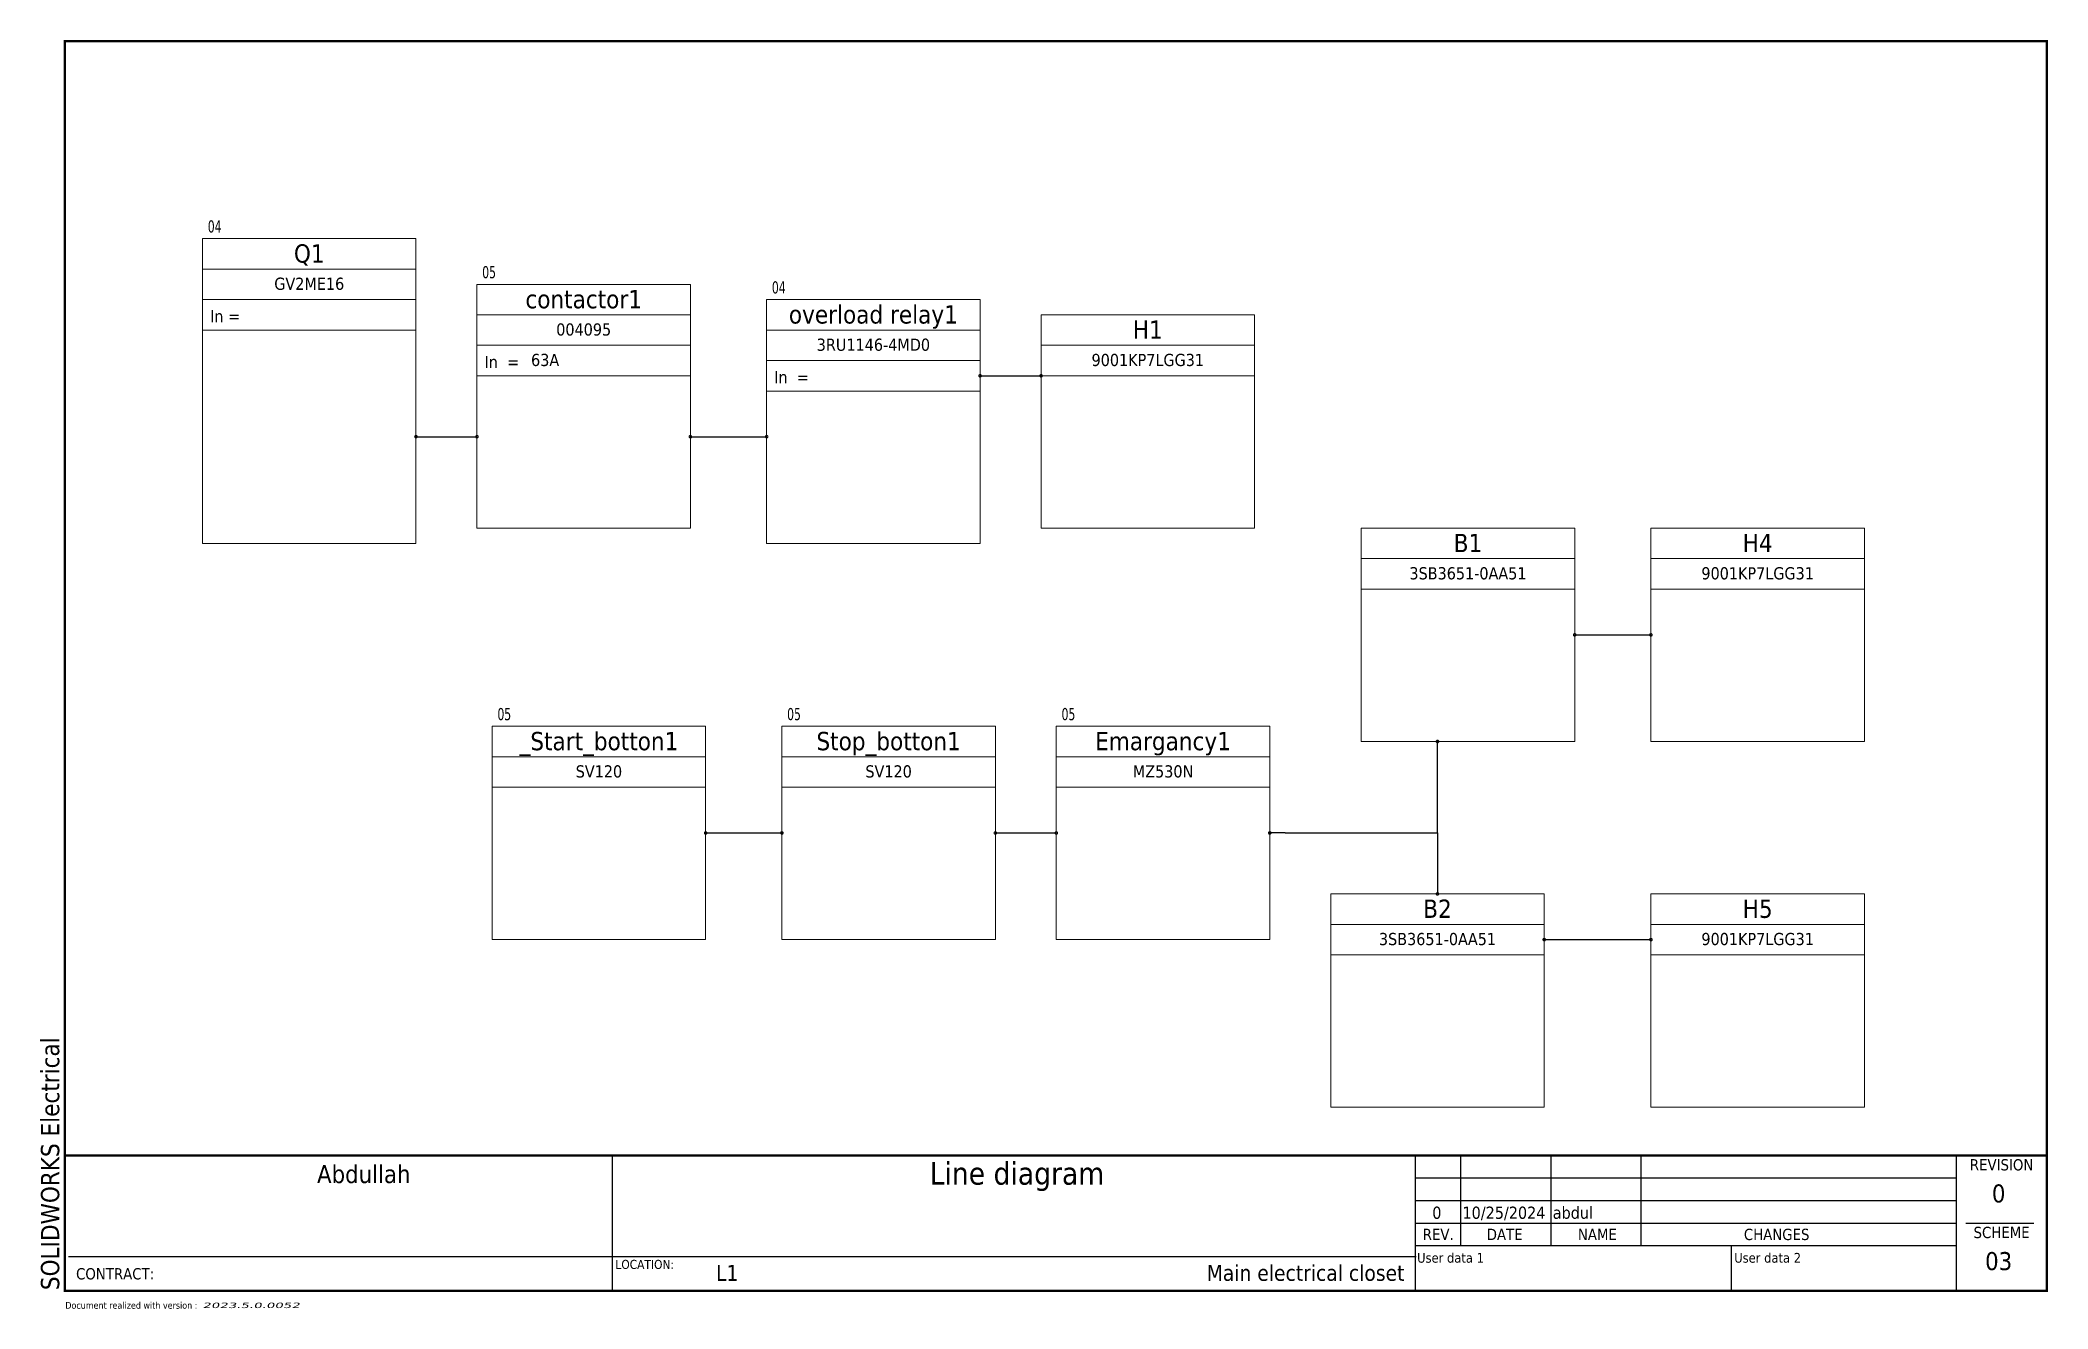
# Model space of a CAD drawing. Header units: inches. Extents: x 0.2 to 16.6, y 0.2 to 10.6.
import ezdxf
from ezdxf.enums import TextEntityAlignment as Align
from ezdxf.lldxf.tags import DXFTag

# ---------------------------------------------------------------- set-up
doc = ezdxf.new("R2010")
doc.units = ezdxf.units.IN
doc.header["$LTSCALE"] = 0.5
doc.header["$MEASUREMENT"] = 0
doc.linetypes.add('CONTINU', pattern=[0])
doc.layers.add('TITLEBLOCK', color=7, linetype='Continuous')
doc.styles.add('Style2', font='')
doc.styles.add('TAHOMA_STANDARD', font='')
doc.styles.get('Style2').set_extended_font_data('Tahoma')
doc.styles.get('TAHOMA_STANDARD').set_extended_font_data('Tahoma')
tags = doc.linetypes.add('INTERROMPU', pattern=[0.75, 0.5, -0.25]).pattern_tags.tags
tags[6:7] = [DXFTag(74, 4), DXFTag(75, 0), DXFTag(340, '0'), DXFTag(46, 0.0), DXFTag(50, 0.0), DXFTag(44, 0.0), DXFTag(45, 0.0)]
tags[4:5] = [DXFTag(74, 4), DXFTag(75, 0), DXFTag(340, '0'), DXFTag(46, 0.0), DXFTag(50, 0.0), DXFTag(44, 0.0), DXFTag(45, 0.0)]

# ---------------------------------------------------------------- blocks, each defined once
blk = doc.blocks.new('TR_FDP_ANSI_B_EN')
at = {"color": 7}
for p, q in [((4.862, 0.37), (4.862, 1.48)), ((11.446, 0.37), (11.446, 1.48)), ((11.816, 0.74), (11.816, 1.48)), ((12.556, 0.74), (12.556, 1.48)), ((13.296, 0.74), (13.296, 1.48)), ((15.88, 0.37), (15.88, 1.48)), ((11.446, 1.295), (15.88, 1.295)), ((11.446, 1.11), (15.88, 1.11)), ((11.446, 0.925), (15.88, 0.925)), ((15.958, 0.925), (16.513, 0.925)), ((11.446, 0.74), (15.88, 0.74)), ((14.033, 0.74), (14.033, 0.37)), ((11.45, 0.647), (0.4, 0.647))]:
    blk.add_line(p, q, dxfattribs=at)
at = {"color": 7, "const_width": 0.0185}
blk.add_lwpolyline([(0.37, 10.619), (16.62, 10.619), (16.62, 0.37), (0.37, 0.37)], close=True, dxfattribs=at)
blk.add_lwpolyline([(0.37, 1.48), (16.62, 1.48)], dxfattribs=at)
at = {"color": 7, "style": 'TAHOMA_STANDARD'}
for s, p in [('REVISION', (16.25, 1.403)), ('CHANGES', (14.406, 0.832)), ('SCHEME', (16.25, 0.848))]:
    blk.add_text(s, height=0.0925, dxfattribs=at).set_placement(p, align=Align.MIDDLE_CENTER)
for s, p in [('REV.', (11.631, 0.832)), ('DATE', (12.176, 0.832)), ('NAME', (12.936, 0.832))]:
    blk.add_text(s, height=0.0925, dxfattribs=at).set_placement(p, align=Align.MIDDLE)
for s, height, p in [('CONTRACT:', 0.0925, (0.463, 0.509)), ('LOCATION:', 0.074, (4.885, 0.586)), ('Document realized with version :', 0.0555, (0.375, 0.25))]:
    blk.add_text(s, height=height, dxfattribs=at).set_placement(p, align=Align.MIDDLE_LEFT)
blk.add_attdef('#APP_NAME', text='', height=0.15, rotation=90, dxfattribs=at).set_placement((0.25, 0.375), align=Align.MIDDLE_LEFT)
for tag, height, p in [('#PROJECT_DWG_OFFICE', 0.148, (2.822, 1.253)), ('#FOLIO_TZ_0_L1', 0.185, (8.177, 1.24)), ('#PROJECT_DWG_OFFICE_ADDRESS_1', 0.111, (2.822, 1.044)), ('#PROJECT_DWG_OFFICE_ADDRESS_2', 0.111, (2.822, 0.894)), ('#FOLIO_TZ_1_L1', 0.148, (8.18, 0.957)), ('#PROJECT_DWG_OFFICE_ADDRESS_3', 0.111, (2.822, 0.738)), ('#FOLIO_TZ_2_L1', 0.148, (8.177, 0.746))]:
    blk.add_attdef(tag, text='', height=height, dxfattribs=at).set_placement(p, align=Align.CENTER)
for tag, height, p in [('#REV_NO_-0', 0.1, (11.62, 1.38)), ('#REV_NO_-1', 0.1, (11.62, 1.2)), ('#REV_NO', 0.148, (16.226, 1.168)), ('#REV_NO_-2', 0.1, (11.62, 1.01)), ('#FOLIO_TAG', 0.148, (16.226, 0.613))]:
    blk.add_attdef(tag, text='', height=height, dxfattribs=at).set_placement(p, align=Align.MIDDLE_CENTER)
for tag, height, p in [('#REV_CREATED_ON_-0', 0.1, (11.83, 1.38)), ('#REV_CREATED_BY_-0', 0.1, (12.57, 1.38)), ('#REV_NO_-0_TZ_0_L1', 0.1, (13.31, 1.38)), ('#REV_CREATED_ON_-1', 0.1, (11.83, 1.2)), ('#REV_CREATED_BY_-1', 0.1, (12.57, 1.2)), ('#REV_NO_-1_TZ_0_L1', 0.1, (13.31, 1.2)), ('#REV_CREATED_ON_-2', 0.1, (11.83, 1.01)), ('#REV_CREATED_BY_-2', 0.1, (12.57, 1.01)), ('#REV_NO_-2_TZ_0_L1', 0.1, (13.31, 1.01)), ('#FOLIO_LOC_TAG', 0.13, (5.71, 0.516))]:
    blk.add_attdef(tag, text='', height=height, dxfattribs=at).set_placement(p, align=Align.MIDDLE_LEFT)
for tag, p, height in [('##BUNDLE_TX_0_L1', (11.458, 0.6), 0.08), ('##BUNDLE_TX_1_L1', (14.058, 0.6), 0.08), ('#BUNDLE_TX_0', (11.508, 0.45), 0.0925), ('#BUNDLE_TX_1', (14.108, 0.45), 0.0925)]:
    blk.add_attdef(tag, p, '', height=height, dxfattribs=at)
blk.add_attdef('#PROJECT_CONTRACT_NUM', text='', height=0.13, dxfattribs=at).set_placement((1.397, 0.418), align=Align.BOTTOM_LEFT)
blk.add_attdef('#FOLIO_LOC_TZ_0_L1', text='', height=0.13, dxfattribs=at).set_placement((11.354, 0.516), align=Align.MIDDLE_RIGHT)
at = {"color": 7, "style": 'TAHOMA_STANDARD', "oblique": 15, "width": 2.071003}
blk.add_attdef('#ELVER', text='', height=0.0447, dxfattribs=at).set_placement((1.5, 0.25), align=Align.MIDDLE_LEFT)
blk = doc.blocks.new('EW_SY_CircuitBreakerMod')
at = {"lineweight": 20}
blk.add_line((35, 0), (35, -15), dxfattribs=at)
at = {"linetype": 'Continuous', "lineweight": 20}
for p, q in [((0, -5), (35, -5)), ((35, -10), (0, -10)), ((35, -15), (0, -15))]:
    blk.add_line(p, q, dxfattribs=at)
at = {"lineweight": 20, "style": 'TAHOMA_STANDARD'}
blk.add_text('In = ', height=2, dxfattribs=at).set_placement((1.24, -13.73))
at = {"linetype": 'CONTINU', "style": 'TAHOMA_STANDARD', "width": 0.75}
blk.add_attdef('#CROSS_REF', text='', height=2, dxfattribs=at).set_placement((0.86, 0.4), align=Align.BOTTOM_LEFT)
at = {"lineweight": 20, "style": 'TAHOMA_STANDARD'}
for tag, height, p in [('#TAG', 3, (17.5, -4.83)), ('#REF_REF', 2, (17.5, -9))]:
    blk.add_attdef(tag, text='', height=height, dxfattribs=at).set_placement(p, align=Align.BOTTOM_CENTER)
for tag, p in [('#TD_1', (7.45, -14.32)), ('#COM_TX_0', (1, -19))]:
    blk.add_attdef(tag, text='', height=2, dxfattribs=at).set_placement(p, align=Align.BOTTOM_LEFT)
blk = doc.blocks.new('EW_SY_Contactor')
at = {"lineweight": 20}
blk.add_line((35, 0), (35, -15), dxfattribs=at)
at = {"linetype": 'Continuous', "lineweight": 20}
for p, q in [((0, -5), (35, -5)), ((35, -10), (0, -10)), ((35, -15), (0, -15))]:
    blk.add_line(p, q, dxfattribs=at)
at = {"lineweight": 20, "style": 'Style2'}
blk.add_text('In  = ', height=2, dxfattribs=at).set_placement((1.24, -13.73))
at = {"linetype": 'CONTINU', "style": 'TAHOMA_STANDARD', "width": 0.75}
blk.add_attdef('#CROSS_REF', text='', height=2, dxfattribs=at).set_placement((0.86, 0.4), align=Align.BOTTOM_LEFT)
at = {"lineweight": 20, "style": 'TAHOMA_STANDARD'}
for tag, height, p in [('#TAG', 3, (17.5, -4.83)), ('#REF_REF', 2, (17.5, -9))]:
    blk.add_attdef(tag, text='', height=height, dxfattribs=at).set_placement(p, align=Align.BOTTOM_CENTER)
at = {"lineweight": 20}
for tag, style, p in [('#TD_1', 'Style2', (8.87, -14)), ('#COM_TX_0', 'TAHOMA_STANDARD', (1, -19))]:
    blk.add_attdef(tag, text='', height=2, dxfattribs=dict(at, style=style)).set_placement(p, align=Align.BOTTOM_LEFT)
blk = doc.blocks.new('EW_SY_RelayTh')
at = {"lineweight": 20}
blk.add_line((35, 0), (35, -15), dxfattribs=at)
at = {"linetype": 'Continuous', "lineweight": 20}
for p, q in [((0, -5), (35, -5)), ((35, -10), (0, -10)), ((35, -15), (0, -15))]:
    blk.add_line(p, q, dxfattribs=at)
at = {"lineweight": 20, "style": 'Style2'}
blk.add_text('In  = ', height=2, dxfattribs=at).set_placement((1.24, -13.73))
at = {"linetype": 'CONTINU', "style": 'TAHOMA_STANDARD', "width": 0.75}
blk.add_attdef('#CROSS_REF', text='', height=2, dxfattribs=at).set_placement((0.86, 0.4), align=Align.BOTTOM_LEFT)
at = {"lineweight": 20, "style": 'TAHOMA_STANDARD'}
for tag, height, p in [('#TAG', 3, (17.5, -4.83)), ('#REF_REF', 2, (17.5, -9))]:
    blk.add_attdef(tag, text='', height=height, dxfattribs=at).set_placement(p, align=Align.BOTTOM_CENTER)
at = {"lineweight": 20}
for tag, style, p in [('#TD_1', 'Style2', (8.87, -14)), ('#COM_TX_0', 'TAHOMA_STANDARD', (1, -19))]:
    blk.add_attdef(tag, text='', height=2, dxfattribs=dict(at, style=style)).set_placement(p, align=Align.BOTTOM_LEFT)
blk = doc.blocks.new('EW_SY_PushButtonRun')
at = {"lineweight": 20}
blk.add_line((35, 0), (35, -10), dxfattribs=at)
at = {"linetype": 'Continuous', "lineweight": 20}
for p, q in [((0, -5), (35, -5)), ((35, -10), (0, -10))]:
    blk.add_line(p, q, dxfattribs=at)
at = {"linetype": 'CONTINU', "style": 'TAHOMA_STANDARD', "width": 0.75}
blk.add_attdef('#CROSS_REF', text='', height=2, dxfattribs=at).set_placement((0.86, 0.4), align=Align.BOTTOM_LEFT)
at = {"lineweight": 20, "style": 'TAHOMA_STANDARD'}
for tag, height, p in [('#TAG', 3, (17.5, -4.83)), ('#REF_REF', 2, (17.5, -9))]:
    blk.add_attdef(tag, text='', height=height, dxfattribs=at).set_placement(p, align=Align.BOTTOM_CENTER)
blk.add_attdef('#COM_TX_0', text='', height=2, dxfattribs=at).set_placement((1, -14), align=Align.BOTTOM_LEFT)
blk = doc.blocks.new('EW_SY_EmergencyStop')
at = {"lineweight": 20}
blk.add_line((35, 0), (35, -10), dxfattribs=at)
at = {"linetype": 'Continuous', "lineweight": 20}
for p, q in [((0, -5), (35, -5)), ((35, -10), (0, -10))]:
    blk.add_line(p, q, dxfattribs=at)
at = {"linetype": 'CONTINU', "style": 'TAHOMA_STANDARD', "width": 0.75}
blk.add_attdef('#CROSS_REF', text='', height=2, dxfattribs=at).set_placement((0.86, 0.4), align=Align.BOTTOM_LEFT)
at = {"lineweight": 20, "style": 'TAHOMA_STANDARD'}
for tag, height, p in [('#TAG', 3, (17.5, -4.83)), ('#REF_REF', 2, (17.5, -9))]:
    blk.add_attdef(tag, text='', height=height, dxfattribs=at).set_placement(p, align=Align.BOTTOM_CENTER)
blk.add_attdef('#COM_TX_0', text='', height=2, dxfattribs=at).set_placement((1, -14), align=Align.BOTTOM_LEFT)
blk = doc.blocks.new('EW_SY_Indicator2')
at = {"lineweight": 20}
blk.add_line((35, 0), (35, -10), dxfattribs=at)
at = {"linetype": 'Continuous', "lineweight": 20}
for p, q in [((0, -5), (35, -5)), ((35, -10), (0, -10))]:
    blk.add_line(p, q, dxfattribs=at)
at = {"linetype": 'CONTINU', "style": 'TAHOMA_STANDARD', "width": 0.75}
blk.add_attdef('#CROSS_REF', text='', height=2, dxfattribs=at).set_placement((0.86, 0.4), align=Align.BOTTOM_LEFT)
at = {"lineweight": 20, "style": 'TAHOMA_STANDARD'}
for tag, height, p in [('#TAG', 3, (17.5, -4.83)), ('#REF_REF', 2, (17.5, -9))]:
    blk.add_attdef(tag, text='', height=height, dxfattribs=at).set_placement(p, align=Align.BOTTOM_CENTER)
blk.add_attdef('#COM_TX_0', text='', height=2, dxfattribs=at).set_placement((1, -14), align=Align.BOTTOM_LEFT)
blk = doc.blocks.new('EW_SY_LimitSwitch')
at = {"lineweight": 20}
blk.add_line((35, 0), (35, -10), dxfattribs=at)
at = {"linetype": 'Continuous', "lineweight": 20}
for p, q in [((0, -5), (35, -5)), ((35, -10), (0, -10))]:
    blk.add_line(p, q, dxfattribs=at)
at = {"linetype": 'CONTINU', "style": 'TAHOMA_STANDARD', "width": 0.75}
blk.add_attdef('#CROSS_REF', text='', height=2, dxfattribs=at).set_placement((0.86, 0.4), align=Align.BOTTOM_LEFT)
at = {"lineweight": 20, "style": 'TAHOMA_STANDARD'}
for tag, height, p in [('#TAG', 3, (17.5, -4.83)), ('#REF_REF', 2, (17.5, -9))]:
    blk.add_attdef(tag, text='', height=height, dxfattribs=at).set_placement(p, align=Align.BOTTOM_CENTER)
blk.add_attdef('#COM_TX_0', text='', height=2, dxfattribs=at).set_placement((1, -14), align=Align.BOTTOM_LEFT)
blk = doc.blocks.new('EW_SY_PushButtonStop')
at = {"lineweight": 20}
blk.add_line((35, 0), (35, -10), dxfattribs=at)
at = {"linetype": 'Continuous', "lineweight": 20}
for p, q in [((0, -5), (35, -5)), ((35, -10), (0, -10))]:
    blk.add_line(p, q, dxfattribs=at)
at = {"linetype": 'CONTINU', "style": 'TAHOMA_STANDARD', "width": 0.75}
blk.add_attdef('#CROSS_REF', text='', height=2, dxfattribs=at).set_placement((0.86, 0.4), align=Align.BOTTOM_LEFT)
at = {"lineweight": 20, "style": 'TAHOMA_STANDARD'}
for tag, height, p in [('#TAG', 3, (17.5, -4.83)), ('#REF_REF', 2, (17.5, -9))]:
    blk.add_attdef(tag, text='', height=height, dxfattribs=at).set_placement(p, align=Align.BOTTOM_CENTER)
blk.add_attdef('#COM_TX_0', text='', height=2, dxfattribs=at).set_placement((1, -14), align=Align.BOTTOM_LEFT)

msp = doc.modelspace()

# ---------------------------------------------------------------- linework, layer by layer
at = {"linetype": 'INTERROMPU', "lineweight": 20}
for points in [[(1.5, 9), (3.25, 9), (3.25, 6.5), (1.5, 6.5)], [(3.75, 8.625), (5.5, 8.625), (5.5, 6.625), (3.75, 6.625)], [(6.125, 8.5), (7.875, 8.5), (7.875, 6.5), (6.125, 6.5)], [(8.375, 8.375), (10.125, 8.375), (10.125, 6.625), (8.375, 6.625)], [(11, 6.625), (12.75, 6.625), (12.75, 4.875), (11, 4.875)], [(13.375, 6.625), (15.125, 6.625), (15.125, 4.875), (13.375, 4.875)], [(3.875, 5), (5.625, 5), (5.625, 3.25), (3.875, 3.25)], [(6.25, 5), (8, 5), (8, 3.25), (6.25, 3.25)], [(8.5, 5), (10.25, 5), (10.25, 3.25), (8.5, 3.25)], [(10.75, 3.625), (12.5, 3.625), (12.5, 1.875), (10.75, 1.875)], [(13.375, 3.625), (15.125, 3.625), (15.125, 1.875), (13.375, 1.875)]]:
    msp.add_lwpolyline(points, close=True, dxfattribs=at)
at = {"color": 12}
for points in [[(7.88, 7.875, 0.02, 0.02, 1), (7.87, 7.875, 0.02, 0.02, 1)], [(8.38, 7.875, 0.02, 0.02, 1), (8.37, 7.875, 0.02, 0.02, 1)], [(3.255, 7.375, 0.02, 0.02, 1), (3.245, 7.375, 0.02, 0.02, 1)], [(3.755, 7.375, 0.02, 0.02, 1), (3.745, 7.375, 0.02, 0.02, 1)], [(5.505, 7.375, 0.02, 0.02, 1), (5.495, 7.375, 0.02, 0.02, 1)], [(6.13, 7.375, 0.02, 0.02, 1), (6.12, 7.375, 0.02, 0.02, 1)], [(12.755, 5.75, 0.02, 0.02, 1), (12.745, 5.75, 0.02, 0.02, 1)], [(13.38, 5.75, 0.02, 0.02, 1), (13.37, 5.75, 0.02, 0.02, 1)], [(11.63, 4.875, 0.02, 0.02, 1), (11.62, 4.875, 0.02, 0.02, 1)], [(5.63, 4.125, 0.02, 0.02, 1), (5.62, 4.125, 0.02, 0.02, 1)], [(6.255, 4.125, 0.02, 0.02, 1), (6.245, 4.125, 0.02, 0.02, 1)], [(8.005, 4.125, 0.02, 0.02, 1), (7.995, 4.125, 0.02, 0.02, 1)], [(8.505, 4.125, 0.02, 0.02, 1), (8.495, 4.125, 0.02, 0.02, 1)], [(10.255, 4.125, 0.02, 0.02, 1), (10.245, 4.125, 0.02, 0.02, 1)], [(11.63, 3.625, 0.02, 0.02, 1), (11.62, 3.625, 0.02, 0.02, 1)], [(12.505, 3.25, 0.02, 0.02, 1), (12.495, 3.25, 0.02, 0.02, 1)], [(13.38, 3.25, 0.02, 0.02, 1), (13.37, 3.25, 0.02, 0.02, 1)]]:
    msp.add_lwpolyline(points, format="xyseb", close=True, dxfattribs=at)
at = {"color": 1, "linetype": 'Continuous'}
for points in [[(7.875, 7.875), (8.125, 7.875), (8.125, 7.875), (8.375, 7.875)], [(3.25, 7.375), (3.5, 7.375), (3.5, 7.375), (3.75, 7.375)], [(5.5, 7.375), (5.875, 7.375), (5.875, 7.375), (6.125, 7.375)], [(12.75, 5.75), (13.125, 5.75), (13.125, 5.75), (13.375, 5.75)], [(10.375, 4.125), (11.625, 4.125), (11.625, 4.875)], [(5.625, 4.125), (6, 4.125), (6, 4.125), (6.25, 4.125)], [(8, 4.125), (8.25, 4.125), (8.25, 4.125), (8.5, 4.125)], [(10.375, 4.125), (10.375, 4.125), (10.375, 4.125), (10.25, 4.125)], [(11.625, 4.125), (11.625, 3.875), (11.625, 3.875), (11.625, 3.625)], [(12.5, 3.25), (13, 3.25), (13, 3.25), (13.375, 3.25)]]:
    msp.add_lwpolyline(points, dxfattribs=at)

# ---------------------------------------------------------------- block references
at = {"xscale": 0.05, "yscale": 0.05, "zscale": 0.05}
for name, p, values in [('EW_SY_CircuitBreakerMod', (1.5, 9), {'#CROSS_REF': '04', '#TAG': 'Q1', '#REF_REF': 'GV2ME16'}), ('EW_SY_Contactor', (3.75, 8.625), {'#REF_REF': '004095', '#CROSS_REF': '05', '#TAG': 'contactor1', '#TD_1': '63A'}), ('EW_SY_RelayTh', (6.125, 8.5), {'#REF_REF': '3RU1146-4MD0', '#CROSS_REF': '04', '#TAG': 'overload relay1'}), ('EW_SY_Indicator2', (8.375, 8.375), {'#REF_REF': '9001KP7LGG31', '#TAG': 'H1'}), ('EW_SY_LimitSwitch', (11, 6.625), {'#REF_REF': '3SB3651-0AA51', '#TAG': 'B1'}), ('EW_SY_Indicator2', (13.375, 6.625), {'#REF_REF': '9001KP7LGG31', '#TAG': 'H4'}), ('EW_SY_PushButtonRun', (3.875, 5), {'#CROSS_REF': '05', '#REF_REF': 'SV120', '#TAG': '_Start_botton1'}), ('EW_SY_PushButtonStop', (6.25, 5), {'#CROSS_REF': '05', '#REF_REF': 'SV120', '#TAG': 'Stop_botton1'}), ('EW_SY_EmergencyStop', (8.5, 5), {'#TAG': 'Emargancy1', '#REF_REF': 'MZ530N', '#CROSS_REF': '05'}), ('EW_SY_LimitSwitch', (10.75, 3.625), {'#REF_REF': '3SB3651-0AA51', '#TAG': 'B2'}), ('EW_SY_Indicator2', (13.375, 3.625), {'#REF_REF': '9001KP7LGG31', '#TAG': 'H5'})]:
    msp.add_blockref(name, p, dxfattribs=at).add_auto_attribs(values)
at = {"layer": 'TITLEBLOCK'}
msp.add_blockref('TR_FDP_ANSI_B_EN', (0, 0), dxfattribs=at).add_auto_attribs({'#FOLIO_TAG': '03', '#FOLIO_LOC_TAG': 'L1', '#FOLIO_LOC_TZ_0_L1': 'Main electrical closet', '#FOLIO_TZ_0_L1': 'Line diagram', '#REV_NO': '0', '#ELVER': '2023.5.0.0052', '#PROJECT_DWG_OFFICE': 'Abdullah', '##BUNDLE_TX_0_L1': 'User data 1', '##BUNDLE_TX_1_L1': 'User data 2', '#REV_NO_-2': '0', '#REV_CREATED_BY_-2': 'abdul', '#REV_CREATED_ON_-2': '10/25/2024', '#APP_NAME': 'SOLIDWORKS Electrical'})

doc.saveas('drawing.dxf')
